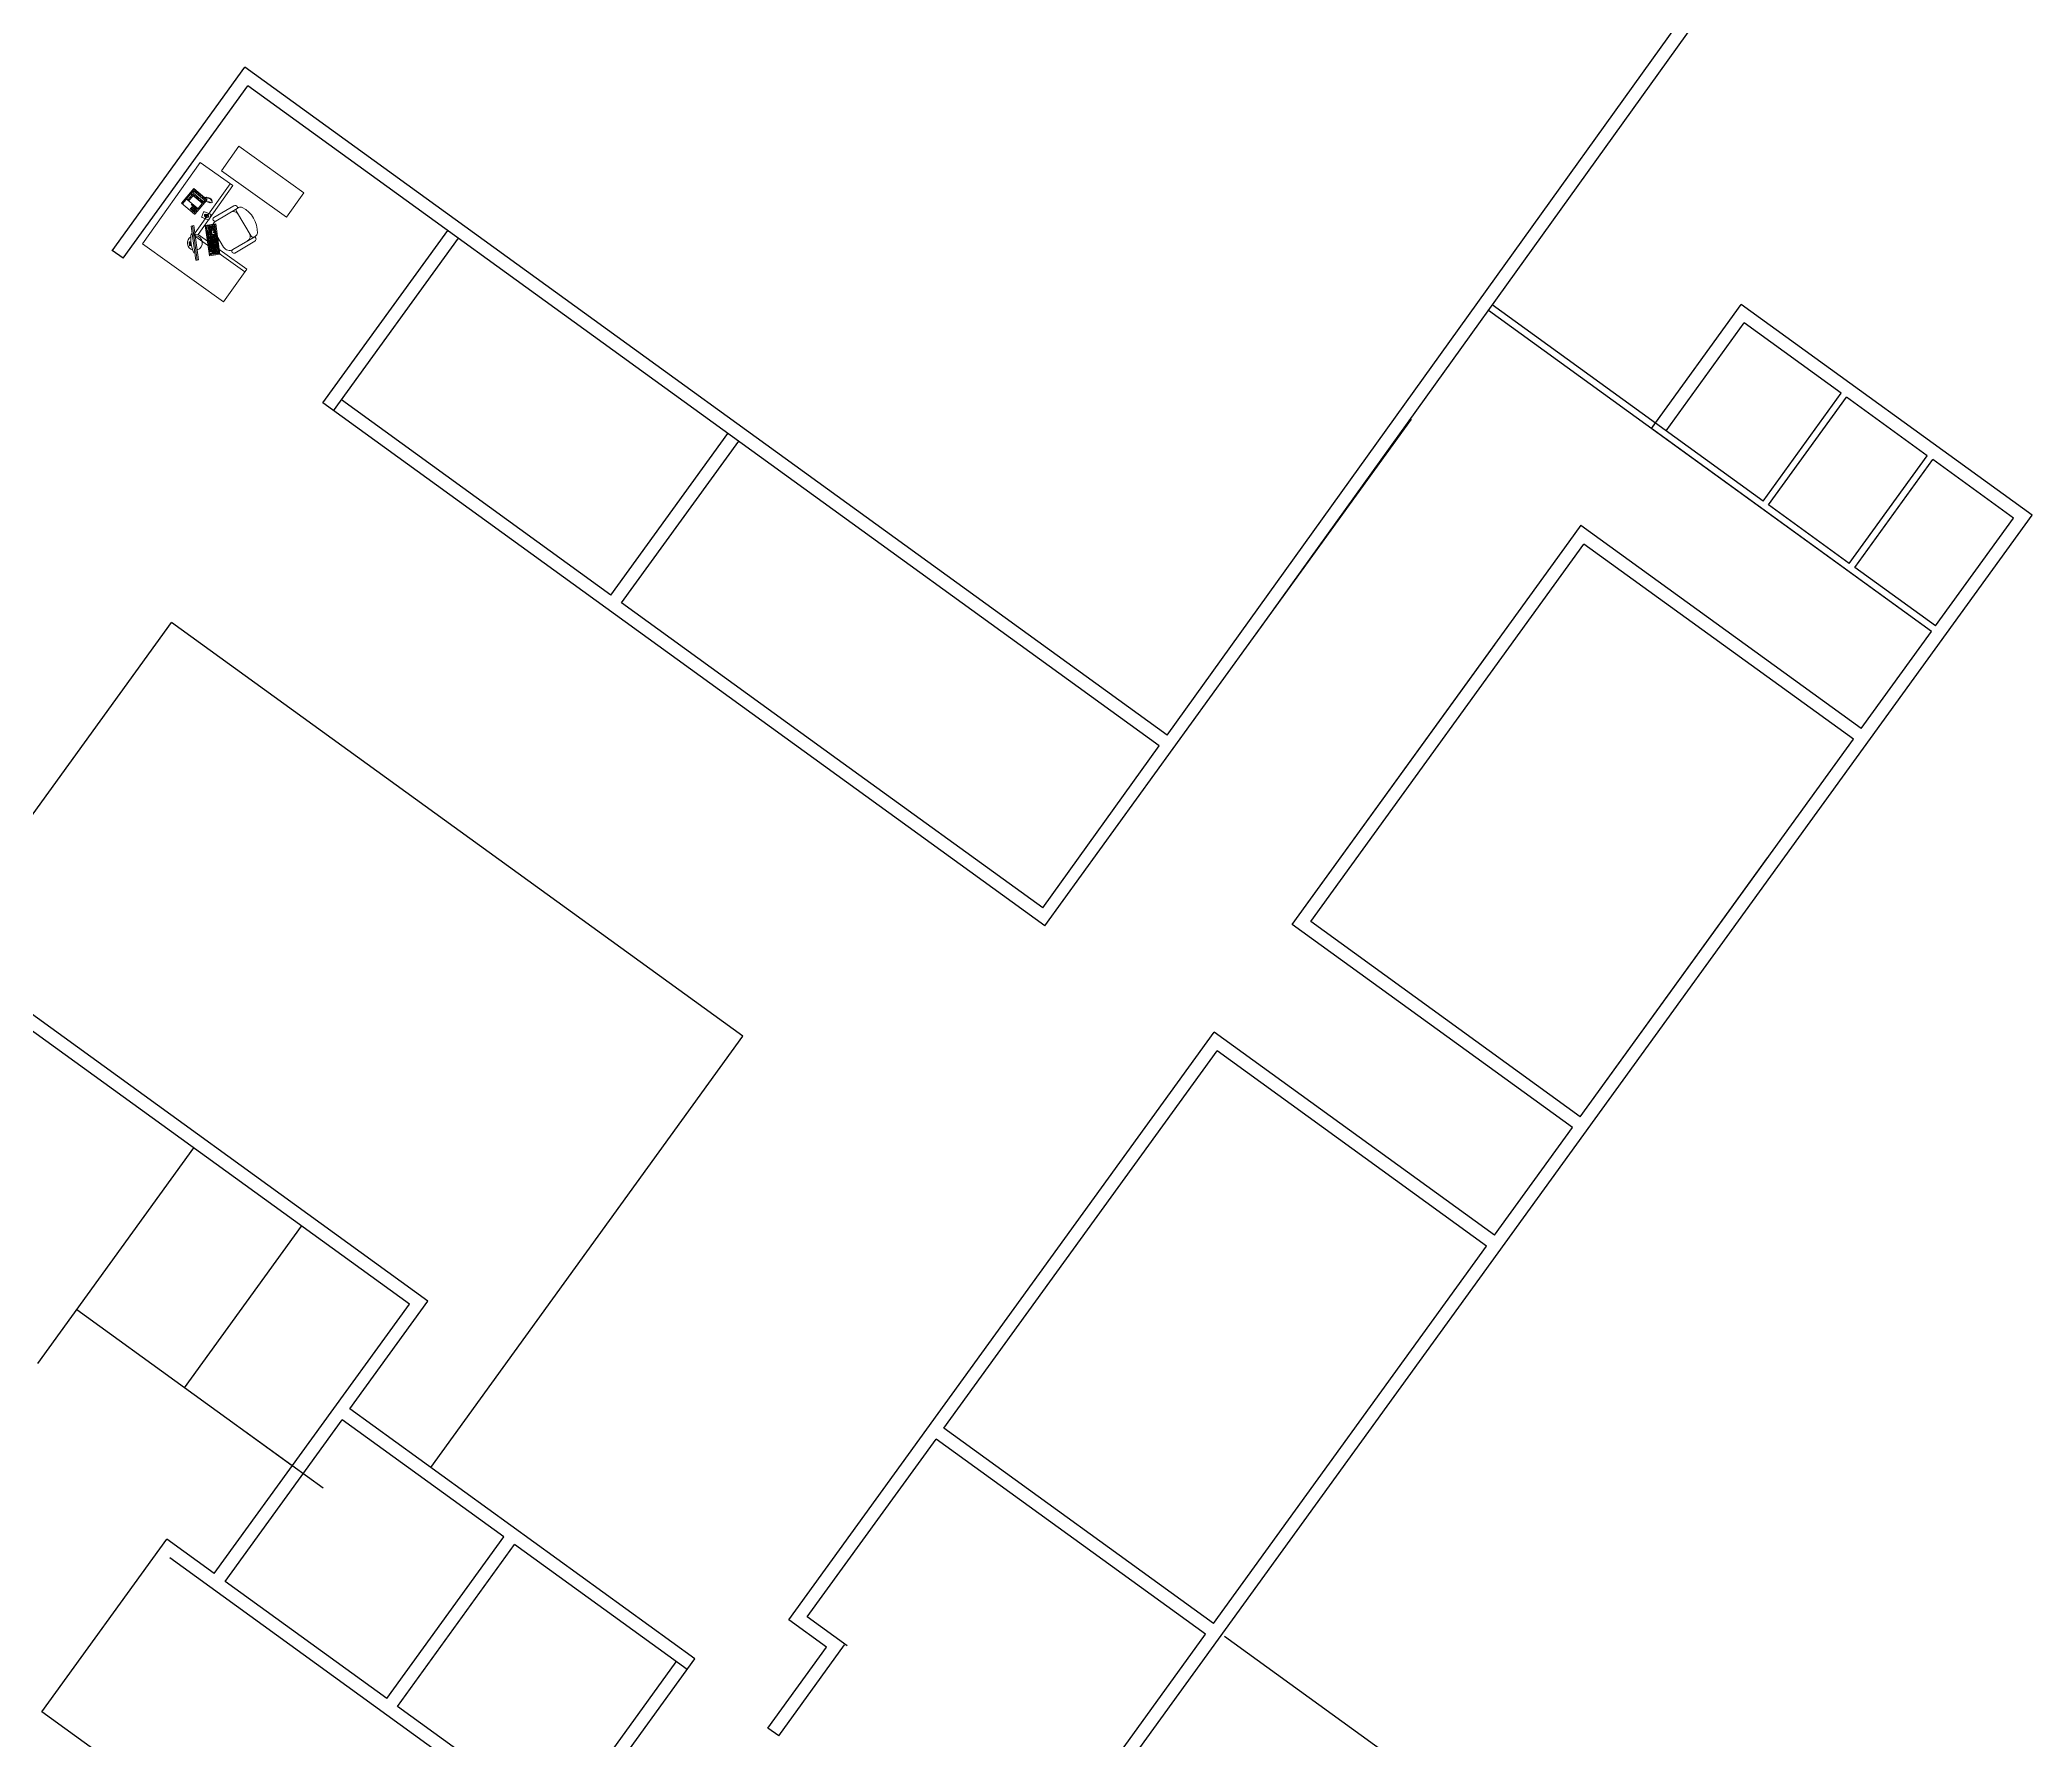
# Model space of a CAD drawing. Header units: metres. Extents: x 141303 to 146299, y 125960 to 127091.
# Drawn here: x 141930.92 to 141960.86, y 126588.46 to 126614.01 of the extents above; entities that cross this region are included whole.
import ezdxf

# ---------------------------------------------------------------- set-up
doc = ezdxf.new("R2010")
doc.units = ezdxf.units.M
doc.header["$MEASUREMENT"] = 0
for name, color, linetype, lineweight in [('C02_MOB-EQUIP GINE-PEDIATRÍA$0$MOBILIARIO ADMINISTRATIVO', 7, 'Continuous', 0), ('C07_MOB-C.EXT Y FARMACIA$0$007_ADMISIÓN_HOSPITALARIA$0$SANCTORUM_ADMISION HOSPITALARIA_V5$0$007_ADMISIÓN_HOSPITALARIA$0$02.-PLANTA BAJA GENERAL$0$MOB', 7, 'Continuous', 0), ('NVMI_WALL', 7, 'Continuous', 30)]:
    doc.layers.add(name, color=color, linetype=linetype, lineweight=lineweight)
doc.layers.add('Computadoras -TI', color=3, linetype='Continuous')
doc.layers.add('Telefonos -TI', color=3, linetype='Continuous')
doc.layers.get('0').off()
doc.styles.add('C07_MOB-C.EXT Y FARMACIA$0$007_ADMISIÓN_HOSPITALARIA$0$SANCTORUM_ADMISION HOSPITALARIA_V5$0$007_ADMISIÓN_HOSPITALARIA$0$02.-PLANTA BAJA GENERAL$0$LEROY', font='LEROY.SHX', dxfattribs={"width": 1.25, "height": 1})

# ---------------------------------------------------------------- blocks, each defined once
blk = doc.blocks.new('C02_MOB-EQUIP GINE-PEDIATRÍA$0$SILLA ADM')
at = {"lineweight": 0}
for p, q in [((20.047, 67.981, 0), (19.926, 67.709, 0)), ((20.52, 67.882, 0), (20.18, 68.032, 0)), ((20.525, 67.945, 0), (20.205, 68.087, 0)), ((20.301, 67.469, 0), (20.477, 67.864, 0)), ((20.521, 67.881, 0), (20.542, 67.872, 0)), ((20.536, 67.888, 0), (20.542, 67.901, 0)), ((19.953, 67.52, 0), (20.274, 67.378, 0)), ((19.978, 67.575, 0), (20.318, 67.425, 0)), ((20.318, 67.424, 0), (20.339, 67.415, 0)), ((20.324, 67.409, 0), (20.318, 67.396, 0))]:
    blk.add_line(p, q, dxfattribs=at)
at = {"lineweight": 0, "ltscale": 15}
for p, q in [((19.999, 67.925, 0), (19.948, 67.868, 0)), ((19.948, 67.868, 0), (19.951, 67.866, 0)), ((19.993, 67.925, 0), (19.959, 67.888, 0)), ((19.959, 67.888, 0), (19.963, 67.885, 0)), ((19.977, 67.823, 0), (19.961, 67.831, 0)), ((19.996, 67.866, 0), (19.98, 67.874, 0)), ((19.993, 67.925, 0), (19.996, 67.922, 0)), ((20.016, 67.911, 0), (19.999, 67.925, 0))]:
    blk.add_line(p, q, dxfattribs=at)
at = {"lineweight": 0}
for centre, radius, start, end in [((20.139, 67.94, 0), 0.101, 66.0969, 156.0969), ((20.192, 68.06, 0), 0.03, 66.0969, 246.0969), ((20.019, 67.668, 0), 0.101, 156.0969, 246.0969), ((20.164, 67.766, 0), 0.416, 303.6077, 8.5862), ((20.38, 67.853, 0), 0.0835, 336.0969, 66.0969), ((20.507, 67.851, 0), 0.0337, 66.0969, 156.0969), ((20.525, 67.893, 0), 0.0122, 246.0969, 336.0969), ((20.511, 67.914, 0), 0.0337, 336.0969, 66.0969), ((20.519, 67.82, 0), 0.0575, 8.5862, 66.0969), ((19.966, 67.548, 0), 0.03, 66.0969, 246.0969), ((20.245, 67.548, 0), 0.0835, 246.0969, 336.0969), ((20.287, 67.409, 0), 0.0337, 246.0969, 336.0969), ((20.332, 67.455, 0), 0.0337, 156.0969, 246.0969), ((20.313, 67.413, 0), 0.0122, 336.0969, 66.0969), ((20.363, 67.468, 0), 0.0575, 246.0969, 303.6077)]:
    blk.add_arc(centre, radius, start, end, dxfattribs=at)
at = {"lineweight": 0, "ltscale": 15}
blk.add_arc((19.97, 67.852, 0), 0.0235, 66.0697, 246.0697, dxfattribs=at)
blk = doc.blocks.new('C02_MOB-EQUIP GINE-PEDIATRÍA$0$DESK 1.50 X 1.50')
for points in [[(252.496, -575.355), (253.996, -575.355)], [(252.496, -575.355), (252.496, -575.955)], [(253.996, -575.355), (253.996, -576.855)], [(252.496, -575.905), (253.446, -575.905)], [(252.496, -575.955), (253.396, -575.955)], [(253.396, -575.955), (253.446, -575.905)], [(253.396, -575.955), (253.396, -576.855)], [(253.446, -575.905), (253.446, -576.855)], [(253.396, -576.855), (253.996, -576.855)]]:
    blk.add_lwpolyline(points)
blk = doc.blocks.new('C07_MOB-C.EXT Y FARMACIA$0$007_ADMISIÓN_HOSPITALARIA$0$SANCTORUM_ADMISION HOSPITALARIA_V5$0$007_ADMISIÓN_HOSPITALARIA$0$02.-PLANTA BAJA GENERAL$0$tel-ip-flat-10')
at = {"layer": 'C07_MOB-C.EXT Y FARMACIA$0$007_ADMISIÓN_HOSPITALARIA$0$SANCTORUM_ADMISION HOSPITALARIA_V5$0$007_ADMISIÓN_HOSPITALARIA$0$02.-PLANTA BAJA GENERAL$0$MOB'}
h = blk.add_hatch(dxfattribs=at)
h.set_pattern_fill('ACET-2D-ANSI31', color=256, scale=0.017696, angle=221.1209, style=0)
h.set_pattern_definition([(176.1209, (5.901504, -4.01507), (-0.00380107, -0.05605687), [])])
h.paths.add_polyline_path([(0.043, -0.146), (0.042, -0.133), (0.03, -0.143)])
h.paths.add_polyline_path([(0.026, -0.126), (0.038, -0.129), (0.026, -0.139)])
at = {"lineweight": 0, "ltscale": 2}
for p, q in [((0.102, 0.089), (-0.102, -0.089)), ((0.052, 0.019), (-0.022, -0.045)), ((0.046, 0.041), (0.218, -0.156)), ((0.056, 0.019), (0.213, -0.16)), ((0.06, 0.138), (0.069, 0.153)), ((0.097, 0.075), (0.061, 0.043)), ((0.099, -0.005), (0.061, 0.031)), ((0.062, 0.158), (0.071, 0.174)), ((0.063, 0.126), (0.072, 0.141)), ((0.066, 0.113), (0.076, 0.129)), ((0.07, 0.101), (0.079, 0.116)), ((0.078, 0.161), (0.087, 0.176)), ((0.091, 0.069), (0.078, 0.1)), ((0.083, 0.035), (0.215, -0.115)), ((0.095, 0.052), (0.084, 0.042)), ((0.095, 0.052), (0.084, 0.042)), ((0.09, 0.156), (0.099, 0.171)), ((0.101, 0.151), (0.11, 0.167)), ((0.102, 0.052), (0.234, -0.099)), ((0.103, 0.09), (0.275, -0.106)), ((0.109, 0.143), (0.118, 0.158)), ((0.11, 0.074), (0.14, 0.031)), ((0.114, 0.088), (0.28, -0.102)), ((0.116, 0.134), (0.125, 0.15)), ((0.124, 0.125), (0.133, 0.141)), ((0.127, 0.113), (0.136, 0.129)), ((0.13, 0.101), (0.139, 0.116)), ((0.133, 0.089), (0.142, 0.104)), ((0.138, 0.02), (0.134, 0.016)), ((0.136, 0.076), (0.146, 0.092)), ((0.14, 0.064), (0.149, 0.079)), ((0.163, 0.001), (0.154, -0.007)), ((-0.103, -0.101), (0.063, -0.291)), ((-0.069, -0.089), (-0.085, -0.103)), ((-0.071, -0.097), (-0.076, -0.102)), ((-0.076, -0.102), (-0.073, -0.106)), ((-0.058, -0.102), (-0.074, -0.115)), ((-0.073, -0.106), (-0.067, -0.102)), ((-0.067, -0.102), (-0.071, -0.097)), ((-0.055, -0.106), (-0.07, -0.119)), ((-0.069, -0.089), (-0.058, -0.102)), ((-0.048, -0.071), (-0.064, -0.084)), ((-0.043, -0.118), (-0.059, -0.132)), ((-0.04, -0.122), (-0.056, -0.136)), ((-0.055, -0.106), (-0.043, -0.118)), ((-0.037, -0.083), (-0.053, -0.097)), ((-0.034, -0.088), (-0.049, -0.101)), ((-0.048, -0.071), (-0.037, -0.083)), ((-0.029, -0.135), (-0.045, -0.149)), ((-0.028, -0.053), (-0.044, -0.067)), ((-0.025, -0.139), (-0.041, -0.153)), ((-0.04, -0.122), (-0.029, -0.135)), ((-0.023, -0.1), (-0.038, -0.114)), ((-0.019, -0.104), (-0.035, -0.118)), ((-0.034, -0.088), (-0.023, -0.1)), ((-0.017, -0.066), (-0.033, -0.08)), ((-0.014, -0.07), (-0.03, -0.084)), ((-0.014, -0.152), (-0.03, -0.166)), ((-0.028, -0.053), (-0.017, -0.066)), ((-0.025, -0.139), (-0.014, -0.152)), ((-0.008, -0.117), (-0.024, -0.131)), ((-0.022, -0.049), (0.135, -0.228)), ((-0.004, -0.121), (-0.02, -0.135)), ((-0.019, -0.104), (-0.008, -0.117)), ((-0.003, -0.083), (-0.018, -0.097)), ((0.001, -0.087), (-0.015, -0.101)), ((-0.014, -0.07), (-0.003, -0.083)), ((0.007, -0.134), (-0.009, -0.148)), ((0.012, -0.1), (-0.004, -0.113)), ((-0.004, -0.121), (0.007, -0.134)), ((0.016, -0.104), (0, -0.118)), ((0.001, -0.087), (0.012, -0.1)), ((0.027, -0.116), (0.011, -0.13)), ((0.016, -0.104), (0.027, -0.116)), ((0.026, -0.126), (0.026, -0.139)), ((0.026, -0.126), (0.038, -0.129)), ((0.038, -0.129), (0.026, -0.139)), ((0.042, -0.133), (0.03, -0.143)), ((0.043, -0.146), (0.03, -0.143)), ((0.043, -0.146), (0.042, -0.133)), ((0.12, -0.221), (0.056, -0.277)), ((0.123, -0.226), (0.06, -0.281)), ((0.28, -0.102), (0.063, -0.291)), ((0.173, -0.115), (0.095, -0.184)), ((0.115, -0.001), (0.11, -0.005)), ((0.179, -0.136), (0.115, -0.192)), ((0.115, -0.196), (0.127, -0.21)), ((0.135, -0.024), (0.125, -0.032)), ((0.142, -0.032), (0.132, -0.041)), ((0.195, -0.155), (0.132, -0.21)), ((0.149, -0.04), (0.139, -0.049)), ((0.157, -0.049), (0.146, -0.057)), ((0.163, -0.056), (0.153, -0.065)), ((0.169, -0.063), (0.159, -0.072)), ((0.17, -0.007), (0.161, -0.015)), ((0.178, -0.016), (0.168, -0.024)), ((0.185, -0.024), (0.176, -0.032)), ((0.177, -0.094), (0.207, -0.137)), ((0.183, -0.079), (0.179, -0.083)), ((0.191, -0.031), (0.182, -0.04)), ((0.184, -0.136), (0.196, -0.15)), ((0.197, -0.038), (0.188, -0.047)), ((0.207, -0.059), (0.202, -0.063)), ((0.256, -0.094), (0.218, -0.059)), ((0.256, -0.107), (0.22, -0.139)), ((0.233, -0.106), (0.222, -0.116))]:
    blk.add_line(p, q, dxfattribs=at)
at = {"lineweight": 0, "const_width": 0.00178}
for points in [[(-0.085, -0.103), (-0.074, -0.115)], [(-0.07, -0.119), (-0.059, -0.132)], [(-0.064, -0.084), (-0.053, -0.097)], [(-0.056, -0.136), (-0.045, -0.149)], [(-0.049, -0.101), (-0.038, -0.114)], [(-0.044, -0.067), (-0.033, -0.08)], [(-0.041, -0.153), (-0.03, -0.166)], [(-0.035, -0.118), (-0.024, -0.131)], [(-0.03, -0.084), (-0.018, -0.097)], [(-0.02, -0.135), (-0.009, -0.148)], [(-0.015, -0.101), (-0.004, -0.113)], [(0, -0.118), (0.011, -0.13)]]:
    blk.add_lwpolyline(points, dxfattribs=at)
at = {"lineweight": 0, "ltscale": 2}
for centre, radius, start, end in [((0.054, 0.017), 0.00336, 41.1209, 131.1209), ((0.066, 0.037), 0.00841, 131.1209, 227.4187), ((0.087, 0.039), 0.00504, 131.1209, 221.1209), ((0.087, 0.039), 0.00504, 131.1209, 221.1209), ((0.098, 0.049), 0.00504, 41.1209, 131.1209), ((0.098, 0.049), 0.00504, 41.1209, 131.1209), ((0.103, 0.069), 0.00841, 34.823, 131.1209), ((0.108, 0.083), 0.00841, 41.1209, 131.1209), ((0.133, 0.026), 0.00841, 311.1209, 34.823), ((-0.097, -0.096), 0.00841, 131.1209, 221.1209), ((-0.019, -0.047), 0.00336, 131.1209, 221.1209), ((0.105, 0.002), 0.00841, 227.4187, 311.1209), ((0.118, -0.194), 0.00336, 131.1209, 221.1209), ((0.13, -0.208), 0.00336, 221.1209, 311.1209), ((0.184, -0.09), 0.00841, 131.1209, 214.823), ((0.181, -0.139), 0.00336, 41.1209, 131.1209), ((0.193, -0.152), 0.00336, 311.1209, 41.1209), ((0.212, -0.065), 0.00841, 47.4187, 131.1209), ((0.214, -0.132), 0.00841, 214.823, 311.1209), ((0.219, -0.112), 0.00504, 221.1209, 311.1209), ((0.23, -0.102), 0.00504, 311.1209, 41.1209), ((0.251, -0.1), 0.00841, 311.1209, 47.4187)]:
    blk.add_arc(centre, radius, start, end, dxfattribs=at)
at = {"lineweight": 0, "ltscale": 2, "style": 'C07_MOB-C.EXT Y FARMACIA$0$007_ADMISIÓN_HOSPITALARIA$0$SANCTORUM_ADMISION HOSPITALARIA_V5$0$007_ADMISIÓN_HOSPITALARIA$0$02.-PLANTA BAJA GENERAL$0$LEROY'}
for s, p in [('9', (-0.058, -0.115)), ('0', (-0.052, -0.08)), ('6', (-0.043, -0.131)), ('8', (-0.037, -0.097)), ('*', (-0.032, -0.063)), ('3', (-0.028, -0.149)), ('5', (-0.023, -0.113)), ('7', (-0.018, -0.08)), ('2', (-0.008, -0.131)), ('4', (-0.003, -0.097)), ('1', (0.012, -0.114))]:
    blk.add_text(s, height=0.00633, rotation=221.1209, dxfattribs=at).set_placement(p)
blk = doc.blocks.new('C07_MOB-C.EXT Y FARMACIA$0$01.TLAT_TRIAGE - 06$0$02.COV_LNDV_MONTAJE - 00$0$Mob  -  PC 02')
at = {"lineweight": 0}
for p, q in [((-0.394, 0.402), (-0.443, 0.316)), ((-0.44, 0.303), (-0.379, 0.268)), ((-0.404, 0.333), (-0.402, 0.339)), ((-0.404, 0.327), (-0.404, 0.333)), ((-0.404, 0.322), (-0.404, 0.327)), ((-0.403, 0.318), (-0.404, 0.322)), ((-0.401, 0.314), (-0.403, 0.318)), ((-0.402, 0.339), (-0.4, 0.345)), ((-0.398, 0.311), (-0.401, 0.314)), ((-0.4, 0.345), (-0.397, 0.35)), ((-0.395, 0.309), (-0.398, 0.311)), ((-0.397, 0.35), (-0.394, 0.356)), ((-0.395, 0.313), (-0.396, 0.31)), ((-0.389, 0.325), (-0.395, 0.314)), ((-0.395, 0.314), (-0.394, 0.313)), ((-0.395, 0.313), (-0.395, 0.313)), ((-0.391, 0.308), (-0.395, 0.309)), ((-0.394, 0.356), (-0.39, 0.36)), ((-0.394, 0.313), (-0.387, 0.324)), ((-0.386, 0.308), (-0.391, 0.308)), ((-0.39, 0.36), (-0.385, 0.364)), ((-0.387, 0.324), (-0.389, 0.325)), ((-0.388, 0.324), (-0.383, 0.333)), ((-0.382, 0.31), (-0.386, 0.308)), ((-0.385, 0.364), (-0.381, 0.367)), ((-0.377, 0.312), (-0.382, 0.31)), ((-0.32, 0.372), (-0.381, 0.406)), ((-0.381, 0.367), (-0.376, 0.369)), ((-0.373, 0.315), (-0.377, 0.312)), ((-0.376, 0.369), (-0.371, 0.369)), ((-0.368, 0.319), (-0.373, 0.315)), ((-0.371, 0.369), (-0.367, 0.369)), ((-0.364, 0.324), (-0.368, 0.319)), ((-0.367, 0.369), (-0.364, 0.368)), ((-0.365, 0.272), (-0.316, 0.358)), ((-0.364, 0.368), (-0.36, 0.365)), ((-0.361, 0.33), (-0.364, 0.324)), ((-0.359, 0.335), (-0.361, 0.33)), ((-0.36, 0.365), (-0.358, 0.362)), ((-0.357, 0.341), (-0.359, 0.335)), ((-0.358, 0.362), (-0.356, 0.357)), ((-0.356, 0.347), (-0.357, 0.341)), ((-0.356, 0.357), (-0.356, 0.353)), ((-0.356, 0.353), (-0.356, 0.347)), ((0.22, 0.459), (-0.24, 0.459)), ((-0.24, 0.459), (-0.24, 0.299)), ((-0.159, 0.444), (-0.237, 0.444)), ((-0.237, 0.444), (-0.237, 0.349)), ((-0.237, 0.349), (-0.159, 0.349)), ((-0.159, 0.334), (-0.237, 0.334)), ((-0.237, 0.334), (-0.237, 0.314)), ((-0.237, 0.314), (-0.159, 0.314)), ((-0.219, 0.44), (-0.234, 0.44)), ((-0.234, 0.44), (-0.234, 0.406)), ((-0.234, 0.406), (-0.234, 0.44)), ((-0.234, 0.406), (-0.219, 0.406)), ((-0.219, 0.403), (-0.234, 0.403)), ((-0.234, 0.403), (-0.234, 0.37)), ((-0.234, 0.37), (-0.234, 0.403)), ((-0.234, 0.37), (-0.219, 0.37)), ((-0.219, 0.367), (-0.234, 0.367)), ((-0.234, 0.367), (-0.234, 0.352)), ((-0.234, 0.352), (-0.234, 0.367)), ((-0.234, 0.352), (-0.219, 0.352)), ((-0.219, 0.406), (-0.219, 0.44)), ((-0.219, 0.37), (-0.219, 0.403)), ((-0.219, 0.352), (-0.219, 0.367)), ((-0.2, 0.44), (-0.215, 0.44)), ((-0.215, 0.44), (-0.215, 0.425)), ((-0.215, 0.425), (-0.215, 0.44)), ((-0.215, 0.425), (-0.2, 0.425)), ((-0.2, 0.421), (-0.215, 0.421)), ((-0.215, 0.421), (-0.215, 0.406)), ((-0.215, 0.406), (-0.215, 0.421)), ((-0.215, 0.406), (-0.2, 0.406)), ((-0.2, 0.403), (-0.215, 0.403)), ((-0.215, 0.403), (-0.215, 0.388)), ((-0.215, 0.388), (-0.215, 0.403)), ((-0.215, 0.388), (-0.2, 0.388)), ((-0.2, 0.385), (-0.215, 0.385)), ((-0.215, 0.385), (-0.215, 0.37)), ((-0.215, 0.37), (-0.215, 0.385)), ((-0.215, 0.37), (-0.2, 0.37)), ((-0.2, 0.367), (-0.215, 0.367)), ((-0.215, 0.367), (-0.215, 0.352)), ((-0.215, 0.352), (-0.215, 0.367)), ((-0.215, 0.352), (-0.2, 0.352)), ((-0.2, 0.425), (-0.2, 0.44)), ((-0.2, 0.406), (-0.2, 0.421)), ((-0.2, 0.388), (-0.2, 0.403)), ((-0.2, 0.37), (-0.2, 0.385)), ((-0.2, 0.352), (-0.2, 0.367)), ((-0.162, 0.44), (-0.196, 0.44)), ((-0.196, 0.44), (-0.196, 0.425)), ((-0.196, 0.425), (-0.196, 0.44)), ((-0.196, 0.425), (-0.162, 0.425)), ((-0.181, 0.421), (-0.196, 0.421)), ((-0.196, 0.421), (-0.196, 0.406)), ((-0.196, 0.406), (-0.196, 0.421)), ((-0.196, 0.406), (-0.181, 0.406)), ((-0.181, 0.403), (-0.196, 0.403)), ((-0.196, 0.403), (-0.196, 0.388)), ((-0.196, 0.388), (-0.196, 0.403)), ((-0.196, 0.388), (-0.181, 0.388)), ((-0.181, 0.385), (-0.196, 0.385)), ((-0.196, 0.385), (-0.196, 0.37)), ((-0.196, 0.37), (-0.196, 0.385)), ((-0.196, 0.37), (-0.181, 0.37)), ((-0.181, 0.367), (-0.196, 0.367)), ((-0.196, 0.367), (-0.196, 0.352)), ((-0.196, 0.352), (-0.196, 0.367)), ((-0.196, 0.352), (-0.181, 0.352)), ((-0.181, 0.406), (-0.181, 0.421)), ((-0.181, 0.388), (-0.181, 0.403)), ((-0.181, 0.37), (-0.181, 0.385)), ((-0.181, 0.352), (-0.181, 0.367)), ((-0.162, 0.421), (-0.177, 0.421)), ((-0.177, 0.421), (-0.177, 0.406)), ((-0.177, 0.406), (-0.177, 0.421)), ((-0.177, 0.406), (-0.162, 0.406)), ((-0.162, 0.403), (-0.177, 0.403)), ((-0.177, 0.403), (-0.177, 0.388)), ((-0.177, 0.388), (-0.177, 0.403)), ((-0.177, 0.388), (-0.162, 0.388)), ((-0.162, 0.385), (-0.177, 0.385)), ((-0.177, 0.385), (-0.177, 0.37)), ((-0.177, 0.37), (-0.177, 0.385)), ((-0.177, 0.37), (-0.162, 0.37)), ((-0.162, 0.367), (-0.177, 0.367)), ((-0.177, 0.367), (-0.177, 0.352)), ((-0.177, 0.352), (-0.177, 0.367)), ((-0.177, 0.352), (-0.162, 0.352)), ((-0.162, 0.425), (-0.162, 0.44)), ((-0.162, 0.406), (-0.162, 0.421)), ((-0.162, 0.388), (-0.162, 0.403)), ((-0.162, 0.37), (-0.162, 0.385)), ((-0.162, 0.352), (-0.162, 0.367)), ((-0.159, 0.349), (-0.159, 0.444)), ((-0.159, 0.314), (-0.159, 0.334)), ((-0.15, 0.349), (-0.15, 0.444)), ((-0.15, 0.444), (-0.09, 0.444)), ((-0.09, 0.349), (-0.15, 0.349)), ((-0.15, 0.314), (-0.15, 0.334)), ((-0.15, 0.334), (-0.09, 0.334)), ((-0.09, 0.314), (-0.15, 0.314)), ((-0.132, 0.442), (-0.147, 0.442)), ((-0.147, 0.442), (-0.147, 0.427)), ((-0.147, 0.427), (-0.147, 0.442)), ((-0.147, 0.427), (-0.132, 0.427)), ((-0.132, 0.385), (-0.147, 0.385)), ((-0.147, 0.385), (-0.147, 0.37)), ((-0.147, 0.37), (-0.147, 0.385)), ((-0.147, 0.37), (-0.132, 0.37)), ((-0.132, 0.367), (-0.147, 0.367)), ((-0.147, 0.367), (-0.147, 0.352)), ((-0.147, 0.352), (-0.147, 0.367)), ((-0.147, 0.352), (-0.132, 0.352)), ((-0.132, 0.332), (-0.147, 0.332)), ((-0.147, 0.332), (-0.147, 0.317)), ((-0.147, 0.317), (-0.147, 0.332)), ((-0.147, 0.317), (-0.132, 0.317)), ((-0.132, 0.427), (-0.132, 0.442)), ((-0.132, 0.37), (-0.132, 0.385)), ((-0.132, 0.352), (-0.132, 0.367)), ((-0.132, 0.317), (-0.132, 0.332)), ((-0.113, 0.442), (-0.128, 0.442)), ((-0.128, 0.442), (-0.128, 0.427)), ((-0.128, 0.427), (-0.128, 0.442)), ((-0.128, 0.427), (-0.113, 0.427)), ((-0.113, 0.424), (-0.128, 0.424)), ((-0.128, 0.424), (-0.128, 0.409)), ((-0.128, 0.409), (-0.128, 0.424)), ((-0.128, 0.409), (-0.113, 0.409)), ((-0.113, 0.385), (-0.128, 0.385)), ((-0.128, 0.385), (-0.128, 0.37)), ((-0.128, 0.37), (-0.128, 0.385)), ((-0.128, 0.37), (-0.113, 0.37)), ((-0.113, 0.367), (-0.128, 0.367)), ((-0.128, 0.367), (-0.128, 0.352)), ((-0.128, 0.352), (-0.128, 0.367)), ((-0.128, 0.352), (-0.113, 0.352)), ((-0.113, 0.332), (-0.128, 0.332)), ((-0.128, 0.332), (-0.128, 0.317)), ((-0.128, 0.317), (-0.128, 0.332)), ((-0.128, 0.317), (-0.113, 0.317)), ((-0.113, 0.427), (-0.113, 0.442)), ((-0.113, 0.409), (-0.113, 0.424)), ((-0.113, 0.37), (-0.113, 0.385)), ((-0.113, 0.352), (-0.113, 0.367)), ((-0.113, 0.317), (-0.113, 0.332)), ((-0.094, 0.442), (-0.109, 0.442)), ((-0.109, 0.442), (-0.109, 0.427)), ((-0.109, 0.427), (-0.109, 0.442)), ((-0.109, 0.427), (-0.094, 0.427)), ((-0.094, 0.385), (-0.109, 0.385)), ((-0.109, 0.385), (-0.109, 0.37)), ((-0.109, 0.37), (-0.109, 0.385)), ((-0.109, 0.37), (-0.094, 0.37)), ((-0.094, 0.367), (-0.109, 0.367)), ((-0.109, 0.367), (-0.109, 0.352)), ((-0.109, 0.352), (-0.109, 0.367)), ((-0.109, 0.352), (-0.094, 0.352)), ((-0.094, 0.332), (-0.109, 0.332)), ((-0.109, 0.332), (-0.109, 0.317)), ((-0.109, 0.317), (-0.109, 0.332)), ((-0.109, 0.317), (-0.094, 0.317)), ((-0.094, 0.427), (-0.094, 0.442)), ((-0.094, 0.37), (-0.094, 0.385)), ((-0.094, 0.352), (-0.094, 0.367)), ((-0.094, 0.317), (-0.094, 0.332)), ((-0.09, 0.444), (-0.09, 0.349)), ((-0.09, 0.334), (-0.09, 0.314)), ((-0.082, 0.349), (-0.082, 0.444)), ((0.205, 0.444), (-0.082, 0.444)), ((-0.082, 0.349), (0.205, 0.349)), ((-0.057, 0.442), (-0.08, 0.442)), ((-0.08, 0.442), (-0.08, 0.427)), ((-0.08, 0.427), (-0.08, 0.442)), ((-0.08, 0.427), (-0.057, 0.427)), ((-0.034, 0.423), (-0.08, 0.423)), ((-0.08, 0.423), (-0.08, 0.408)), ((-0.08, 0.408), (-0.08, 0.423)), ((-0.08, 0.408), (-0.034, 0.408)), ((-0.065, 0.404), (-0.08, 0.404)), ((-0.08, 0.404), (-0.08, 0.37)), ((-0.08, 0.37), (-0.08, 0.404)), ((-0.08, 0.37), (-0.057, 0.37)), ((-0.046, 0.366), (-0.08, 0.366)), ((-0.08, 0.366), (-0.08, 0.351)), ((-0.08, 0.351), (-0.08, 0.366)), ((-0.08, 0.351), (-0.046, 0.351)), ((-0.001, 0.334), (-0.078, 0.334)), ((-0.078, 0.334), (-0.078, 0.314)), ((-0.078, 0.314), (-0.078, 0.334)), ((-0.078, 0.314), (-0.001, 0.314)), ((-0.061, 0.332), (-0.076, 0.332)), ((-0.076, 0.332), (-0.076, 0.317)), ((-0.076, 0.317), (-0.076, 0.332)), ((-0.076, 0.317), (-0.061, 0.317)), ((-0.065, 0.385), (-0.065, 0.404)), ((-0.057, 0.385), (-0.065, 0.385)), ((-0.046, 0.404), (-0.061, 0.404)), ((-0.061, 0.404), (-0.061, 0.389)), ((-0.061, 0.389), (-0.061, 0.404)), ((-0.061, 0.389), (-0.046, 0.389)), ((-0.061, 0.317), (-0.061, 0.332)), ((-0.057, 0.427), (-0.057, 0.442)), ((-0.057, 0.37), (-0.057, 0.385)), ((-0.041, 0.332), (-0.056, 0.332)), ((-0.056, 0.332), (-0.056, 0.317)), ((-0.056, 0.317), (-0.056, 0.332)), ((-0.056, 0.317), (-0.041, 0.317)), ((-0.031, 0.442), (-0.053, 0.442)), ((-0.053, 0.442), (-0.053, 0.427)), ((-0.053, 0.427), (-0.053, 0.442)), ((-0.053, 0.427), (-0.031, 0.427)), ((-0.038, 0.385), (-0.053, 0.385)), ((-0.053, 0.385), (-0.053, 0.37)), ((-0.053, 0.37), (-0.053, 0.385)), ((-0.053, 0.37), (-0.038, 0.37)), ((-0.046, 0.389), (-0.046, 0.404)), ((-0.046, 0.351), (-0.046, 0.366)), ((-0.026, 0.404), (-0.041, 0.404)), ((-0.041, 0.404), (-0.041, 0.389)), ((-0.041, 0.389), (-0.041, 0.404)), ((-0.041, 0.389), (-0.026, 0.389)), ((-0.026, 0.366), (-0.041, 0.366)), ((-0.041, 0.366), (-0.041, 0.351)), ((-0.041, 0.351), (-0.041, 0.366)), ((-0.041, 0.351), (-0.026, 0.351)), ((-0.041, 0.317), (-0.041, 0.332)), ((-0.038, 0.37), (-0.038, 0.385)), ((-0.022, 0.332), (-0.037, 0.332)), ((-0.037, 0.332), (-0.037, 0.317)), ((-0.037, 0.317), (-0.037, 0.332)), ((-0.037, 0.317), (-0.022, 0.317)), ((-0.034, 0.408), (-0.034, 0.423)), ((-0.019, 0.385), (-0.034, 0.385)), ((-0.034, 0.385), (-0.034, 0.37)), ((-0.034, 0.37), (-0.034, 0.385)), ((-0.034, 0.37), (-0.019, 0.37)), ((-0.031, 0.427), (-0.031, 0.442)), ((-0.015, 0.423), (-0.03, 0.423)), ((-0.03, 0.423), (-0.03, 0.408)), ((-0.03, 0.408), (-0.03, 0.423)), ((-0.03, 0.408), (-0.015, 0.408)), ((-0.004, 0.442), (-0.026, 0.442)), ((-0.026, 0.442), (-0.026, 0.427)), ((-0.026, 0.427), (-0.026, 0.442)), ((-0.026, 0.427), (-0.004, 0.427)), ((-0.026, 0.389), (-0.026, 0.404)), ((-0.026, 0.351), (-0.026, 0.366)), ((-0.007, 0.404), (-0.022, 0.404)), ((-0.022, 0.404), (-0.022, 0.389)), ((-0.022, 0.389), (-0.022, 0.404)), ((-0.022, 0.389), (-0.007, 0.389)), ((-0.007, 0.366), (-0.022, 0.366)), ((-0.022, 0.366), (-0.022, 0.351)), ((-0.022, 0.351), (-0.022, 0.366)), ((-0.022, 0.351), (-0.007, 0.351)), ((-0.022, 0.317), (-0.022, 0.332)), ((-0.019, 0.37), (-0.019, 0.385)), ((-0.003, 0.332), (-0.018, 0.332)), ((-0.018, 0.332), (-0.018, 0.317)), ((-0.018, 0.317), (-0.018, 0.332)), ((-0.018, 0.317), (-0.003, 0.317)), ((-0.015, 0.408), (-0.015, 0.423)), ((0, 0.385), (-0.015, 0.385)), ((-0.015, 0.385), (-0.015, 0.37)), ((-0.015, 0.37), (-0.015, 0.385)), ((-0.015, 0.37), (0, 0.37)), ((0.004, 0.423), (-0.011, 0.423)), ((-0.011, 0.423), (-0.011, 0.408)), ((-0.011, 0.408), (-0.011, 0.423)), ((-0.011, 0.408), (0.004, 0.408)), ((-0.007, 0.389), (-0.007, 0.404)), ((-0.007, 0.351), (-0.007, 0.366)), ((-0.004, 0.427), (-0.004, 0.442)), ((0.012, 0.404), (-0.003, 0.404)), ((-0.003, 0.404), (-0.003, 0.389)), ((-0.003, 0.389), (-0.003, 0.404)), ((-0.003, 0.389), (0.012, 0.389)), ((0.012, 0.366), (-0.003, 0.366)), ((-0.003, 0.366), (-0.003, 0.351)), ((-0.003, 0.351), (-0.003, 0.366)), ((-0.003, 0.351), (0.012, 0.351)), ((-0.003, 0.317), (-0.003, 0.332)), ((-0.001, 0.314), (-0.001, 0.334)), ((0.023, 0.442), (0, 0.442)), ((0, 0.442), (0, 0.427)), ((0, 0.427), (0, 0.442)), ((0, 0.427), (0.023, 0.427)), ((0, 0.37), (0, 0.385)), ((0.004, 0.408), (0.004, 0.423)), ((0.019, 0.385), (0.004, 0.385)), ((0.004, 0.385), (0.004, 0.37)), ((0.004, 0.37), (0.004, 0.385)), ((0.004, 0.37), (0.019, 0.37)), ((0.083, 0.334), (0.006, 0.334)), ((0.006, 0.334), (0.006, 0.314)), ((0.006, 0.314), (0.006, 0.334)), ((0.006, 0.314), (0.083, 0.314)), ((0.024, 0.423), (0.009, 0.423)), ((0.009, 0.423), (0.009, 0.408)), ((0.009, 0.408), (0.009, 0.423)), ((0.009, 0.408), (0.024, 0.408)), ((0.024, 0.332), (0.009, 0.332)), ((0.009, 0.332), (0.009, 0.317)), ((0.009, 0.317), (0.009, 0.332)), ((0.009, 0.317), (0.024, 0.317)), ((0.012, 0.389), (0.012, 0.404)), ((0.012, 0.351), (0.012, 0.366)), ((0.031, 0.404), (0.016, 0.404)), ((0.016, 0.404), (0.016, 0.389)), ((0.016, 0.389), (0.016, 0.404)), ((0.016, 0.389), (0.031, 0.389)), ((0.031, 0.366), (0.016, 0.366)), ((0.016, 0.366), (0.016, 0.351)), ((0.016, 0.351), (0.016, 0.366)), ((0.016, 0.351), (0.031, 0.351)), ((0.019, 0.37), (0.019, 0.385)), ((0.023, 0.427), (0.023, 0.442)), ((0.024, 0.408), (0.024, 0.423)), ((0.039, 0.385), (0.024, 0.385)), ((0.024, 0.385), (0.024, 0.37)), ((0.024, 0.37), (0.024, 0.385)), ((0.024, 0.37), (0.039, 0.37)), ((0.024, 0.317), (0.024, 0.332)), ((0.123, 0.442), (0.027, 0.442)), ((0.027, 0.442), (0.027, 0.427)), ((0.027, 0.427), (0.027, 0.442)), ((0.027, 0.427), (0.123, 0.427)), ((0.043, 0.423), (0.028, 0.423)), ((0.028, 0.423), (0.028, 0.408)), ((0.028, 0.408), (0.028, 0.423)), ((0.028, 0.408), (0.043, 0.408)), ((0.043, 0.332), (0.028, 0.332)), ((0.028, 0.332), (0.028, 0.317)), ((0.028, 0.317), (0.028, 0.332)), ((0.028, 0.317), (0.043, 0.317)), ((0.031, 0.389), (0.031, 0.404)), ((0.031, 0.351), (0.031, 0.366)), ((0.05, 0.404), (0.035, 0.404)), ((0.035, 0.404), (0.035, 0.389)), ((0.035, 0.389), (0.035, 0.404)), ((0.035, 0.389), (0.05, 0.389)), ((0.05, 0.366), (0.035, 0.366)), ((0.035, 0.366), (0.035, 0.351)), ((0.035, 0.351), (0.035, 0.366)), ((0.035, 0.351), (0.05, 0.351)), ((0.039, 0.37), (0.039, 0.385)), ((0.043, 0.408), (0.043, 0.423)), ((0.058, 0.385), (0.043, 0.385)), ((0.043, 0.385), (0.043, 0.37)), ((0.043, 0.37), (0.043, 0.385)), ((0.043, 0.37), (0.058, 0.37)), ((0.043, 0.317), (0.043, 0.332)), ((0.062, 0.423), (0.047, 0.423)), ((0.047, 0.423), (0.047, 0.408)), ((0.047, 0.408), (0.047, 0.423)), ((0.047, 0.408), (0.062, 0.408)), ((0.062, 0.332), (0.047, 0.332)), ((0.047, 0.332), (0.047, 0.317)), ((0.047, 0.317), (0.047, 0.332)), ((0.047, 0.317), (0.062, 0.317)), ((0.05, 0.389), (0.05, 0.404)), ((0.05, 0.351), (0.05, 0.366)), ((0.069, 0.404), (0.054, 0.404)), ((0.054, 0.404), (0.054, 0.389)), ((0.054, 0.389), (0.054, 0.404)), ((0.054, 0.389), (0.069, 0.389)), ((0.069, 0.366), (0.054, 0.366)), ((0.054, 0.366), (0.054, 0.351)), ((0.054, 0.351), (0.054, 0.366)), ((0.054, 0.351), (0.069, 0.351)), ((0.058, 0.37), (0.058, 0.385)), ((0.062, 0.408), (0.062, 0.423)), ((0.077, 0.385), (0.062, 0.385)), ((0.062, 0.385), (0.062, 0.37)), ((0.062, 0.37), (0.062, 0.385)), ((0.062, 0.37), (0.077, 0.37)), ((0.062, 0.317), (0.062, 0.332)), ((0.081, 0.423), (0.066, 0.423)), ((0.066, 0.423), (0.066, 0.408)), ((0.066, 0.408), (0.066, 0.423)), ((0.066, 0.408), (0.081, 0.408)), ((0.081, 0.332), (0.066, 0.332)), ((0.066, 0.332), (0.066, 0.317)), ((0.066, 0.317), (0.066, 0.332)), ((0.066, 0.317), (0.081, 0.317)), ((0.069, 0.389), (0.069, 0.404)), ((0.069, 0.351), (0.069, 0.366)), ((0.088, 0.404), (0.073, 0.404)), ((0.073, 0.404), (0.073, 0.389)), ((0.073, 0.389), (0.073, 0.404)), ((0.073, 0.389), (0.088, 0.389)), ((0.088, 0.366), (0.073, 0.366)), ((0.073, 0.366), (0.073, 0.351)), ((0.073, 0.351), (0.073, 0.366)), ((0.073, 0.351), (0.088, 0.351)), ((0.077, 0.37), (0.077, 0.385)), ((0.081, 0.408), (0.081, 0.423)), ((0.096, 0.385), (0.081, 0.385)), ((0.081, 0.385), (0.081, 0.37)), ((0.081, 0.37), (0.081, 0.385)), ((0.081, 0.37), (0.096, 0.37)), ((0.081, 0.317), (0.081, 0.332)), ((0.083, 0.314), (0.083, 0.334)), ((0.1, 0.423), (0.085, 0.423)), ((0.085, 0.423), (0.085, 0.408)), ((0.085, 0.408), (0.085, 0.423)), ((0.085, 0.408), (0.1, 0.408)), ((0.088, 0.389), (0.088, 0.404)), ((0.088, 0.351), (0.088, 0.366)), ((0.167, 0.334), (0.09, 0.334)), ((0.09, 0.334), (0.09, 0.314)), ((0.09, 0.314), (0.09, 0.334)), ((0.09, 0.314), (0.167, 0.314)), ((0.108, 0.404), (0.093, 0.404)), ((0.093, 0.404), (0.093, 0.389)), ((0.093, 0.389), (0.093, 0.404)), ((0.093, 0.389), (0.108, 0.389)), ((0.108, 0.366), (0.093, 0.366)), ((0.093, 0.366), (0.093, 0.351)), ((0.093, 0.351), (0.093, 0.366)), ((0.093, 0.351), (0.108, 0.351)), ((0.108, 0.332), (0.093, 0.332)), ((0.093, 0.332), (0.093, 0.317)), ((0.093, 0.317), (0.093, 0.332)), ((0.093, 0.317), (0.108, 0.317)), ((0.096, 0.37), (0.096, 0.385)), ((0.1, 0.408), (0.1, 0.423)), ((0.115, 0.385), (0.1, 0.385)), ((0.1, 0.385), (0.1, 0.37)), ((0.1, 0.37), (0.1, 0.385)), ((0.1, 0.37), (0.115, 0.37)), ((0.119, 0.423), (0.104, 0.423)), ((0.104, 0.423), (0.104, 0.408)), ((0.104, 0.408), (0.104, 0.423)), ((0.104, 0.408), (0.119, 0.408)), ((0.108, 0.389), (0.108, 0.404)), ((0.108, 0.351), (0.108, 0.366)), ((0.108, 0.317), (0.108, 0.332)), ((0.127, 0.404), (0.112, 0.404)), ((0.112, 0.404), (0.112, 0.389)), ((0.112, 0.389), (0.112, 0.404)), ((0.112, 0.389), (0.127, 0.389)), ((0.127, 0.366), (0.112, 0.366)), ((0.112, 0.366), (0.112, 0.351)), ((0.112, 0.351), (0.112, 0.366)), ((0.112, 0.351), (0.127, 0.351)), ((0.127, 0.332), (0.112, 0.332)), ((0.112, 0.332), (0.112, 0.317)), ((0.112, 0.317), (0.112, 0.332)), ((0.112, 0.317), (0.127, 0.317)), ((0.115, 0.37), (0.115, 0.385)), ((0.119, 0.408), (0.119, 0.423)), ((0.134, 0.385), (0.119, 0.385)), ((0.119, 0.385), (0.119, 0.37)), ((0.119, 0.37), (0.119, 0.385)), ((0.119, 0.37), (0.134, 0.37)), ((0.123, 0.427), (0.123, 0.442)), ((0.138, 0.423), (0.123, 0.423)), ((0.123, 0.423), (0.123, 0.408)), ((0.123, 0.408), (0.123, 0.423)), ((0.123, 0.408), (0.138, 0.408)), ((0.15, 0.442), (0.127, 0.442)), ((0.127, 0.442), (0.127, 0.427)), ((0.127, 0.427), (0.127, 0.442)), ((0.127, 0.427), (0.15, 0.427)), ((0.127, 0.389), (0.127, 0.404)), ((0.127, 0.351), (0.127, 0.366)), ((0.127, 0.317), (0.127, 0.332)), ((0.146, 0.404), (0.131, 0.404)), ((0.131, 0.404), (0.131, 0.389)), ((0.131, 0.389), (0.131, 0.404)), ((0.131, 0.389), (0.146, 0.389)), ((0.146, 0.366), (0.131, 0.366)), ((0.131, 0.366), (0.131, 0.351)), ((0.131, 0.351), (0.131, 0.366)), ((0.131, 0.351), (0.146, 0.351)), ((0.146, 0.332), (0.131, 0.332)), ((0.131, 0.332), (0.131, 0.317)), ((0.131, 0.317), (0.131, 0.332)), ((0.131, 0.317), (0.146, 0.317)), ((0.134, 0.37), (0.134, 0.385)), ((0.138, 0.408), (0.138, 0.423)), ((0.153, 0.385), (0.138, 0.385)), ((0.138, 0.385), (0.138, 0.37)), ((0.138, 0.37), (0.138, 0.385)), ((0.138, 0.37), (0.153, 0.37)), ((0.157, 0.423), (0.142, 0.423)), ((0.142, 0.423), (0.142, 0.408)), ((0.142, 0.408), (0.142, 0.423)), ((0.142, 0.408), (0.157, 0.408)), ((0.146, 0.389), (0.146, 0.404)), ((0.146, 0.351), (0.146, 0.366)), ((0.146, 0.317), (0.146, 0.332)), ((0.15, 0.427), (0.15, 0.442)), ((0.165, 0.404), (0.15, 0.404)), ((0.15, 0.404), (0.15, 0.389)), ((0.15, 0.389), (0.15, 0.404)), ((0.15, 0.389), (0.165, 0.389)), ((0.165, 0.366), (0.15, 0.366)), ((0.15, 0.366), (0.15, 0.351)), ((0.15, 0.351), (0.15, 0.366)), ((0.15, 0.351), (0.165, 0.351)), ((0.165, 0.332), (0.15, 0.332)), ((0.15, 0.332), (0.15, 0.317)), ((0.15, 0.317), (0.15, 0.332)), ((0.15, 0.317), (0.165, 0.317)), ((0.153, 0.37), (0.153, 0.385)), ((0.177, 0.442), (0.154, 0.442)), ((0.154, 0.442), (0.154, 0.427)), ((0.154, 0.427), (0.154, 0.442)), ((0.154, 0.427), (0.177, 0.427)), ((0.157, 0.408), (0.157, 0.423)), ((0.172, 0.385), (0.157, 0.385)), ((0.157, 0.385), (0.157, 0.37)), ((0.157, 0.37), (0.157, 0.385)), ((0.157, 0.37), (0.172, 0.37)), ((0.177, 0.423), (0.162, 0.423)), ((0.162, 0.423), (0.162, 0.408)), ((0.162, 0.408), (0.162, 0.423)), ((0.162, 0.408), (0.177, 0.408)), ((0.165, 0.389), (0.165, 0.404)), ((0.165, 0.351), (0.165, 0.366)), ((0.165, 0.317), (0.165, 0.332)), ((0.167, 0.314), (0.167, 0.334)), ((0.184, 0.404), (0.169, 0.404)), ((0.169, 0.404), (0.169, 0.389)), ((0.169, 0.389), (0.169, 0.404)), ((0.169, 0.389), (0.184, 0.389)), ((0.184, 0.366), (0.169, 0.366)), ((0.169, 0.366), (0.169, 0.351)), ((0.169, 0.351), (0.169, 0.366)), ((0.169, 0.351), (0.184, 0.351)), ((0.172, 0.37), (0.172, 0.385)), ((0.177, 0.427), (0.177, 0.442)), ((0.177, 0.408), (0.177, 0.423)), ((0.203, 0.385), (0.177, 0.385)), ((0.177, 0.385), (0.177, 0.37)), ((0.177, 0.37), (0.177, 0.385)), ((0.177, 0.37), (0.203, 0.37)), ((0.203, 0.442), (0.181, 0.442)), ((0.181, 0.442), (0.181, 0.427)), ((0.181, 0.427), (0.181, 0.442)), ((0.181, 0.427), (0.203, 0.427)), ((0.203, 0.423), (0.181, 0.423)), ((0.181, 0.423), (0.181, 0.408)), ((0.181, 0.408), (0.181, 0.423)), ((0.181, 0.408), (0.203, 0.408)), ((0.184, 0.389), (0.184, 0.404)), ((0.184, 0.351), (0.184, 0.366)), ((0.205, 0.334), (0.186, 0.334)), ((0.186, 0.334), (0.186, 0.314)), ((0.186, 0.314), (0.186, 0.334)), ((0.186, 0.314), (0.205, 0.314)), ((0.203, 0.404), (0.188, 0.404)), ((0.188, 0.404), (0.188, 0.389)), ((0.188, 0.389), (0.188, 0.404)), ((0.188, 0.389), (0.203, 0.389)), ((0.203, 0.366), (0.188, 0.366)), ((0.188, 0.366), (0.188, 0.351)), ((0.188, 0.351), (0.188, 0.366)), ((0.188, 0.351), (0.203, 0.351)), ((0.203, 0.332), (0.188, 0.332)), ((0.188, 0.332), (0.188, 0.317)), ((0.188, 0.317), (0.188, 0.332)), ((0.188, 0.317), (0.203, 0.317)), ((0.203, 0.427), (0.203, 0.442)), ((0.203, 0.408), (0.203, 0.423)), ((0.203, 0.389), (0.203, 0.404)), ((0.203, 0.37), (0.203, 0.385)), ((0.203, 0.351), (0.203, 0.366)), ((0.203, 0.317), (0.203, 0.332)), ((0.205, 0.349), (0.205, 0.444)), ((0.205, 0.314), (0.205, 0.334)), ((0.205, 0.314), (0.205, 0.334)), ((0.22, 0.299), (0.22, 0.459)), ((-0.24, 0.299), (0.22, 0.299)), ((-0.03, 0.055), (-0.03, 0.026)), ((-0.03, 0.043), (0.03, 0.043)), ((-0.03, 0.038), (0.03, 0.038)), ((-0.03, 0.034), (0.03, 0.034)), ((-0.03, 0.029), (0.03, 0.029)), ((-0.03, 0.026), (0.03, 0.026)), ((0.03, 0.055), (0.03, 0.026))]:
    blk.add_line(p, q, dxfattribs=at)
for points in [[(0.26, 0.13), (-0.26, 0.13), (-0.26, 0.11), (0.26, 0.11)], [(0.26, 0.11), (-0.26, 0.11), (-0.26, 0.09), (0.26, 0.09)]]:
    blk.add_lwpolyline(points, close=True, dxfattribs=at)
for points in [[(-0.143, 0.072), (-0.143, 0.09)], [(-0.143, 0.09), (0.143, 0.09)], [(0.143, 0.09), (0.143, 0.072)]]:
    blk.add_lwpolyline(points, dxfattribs=at)
for centre, radius, start, end in [((-0.435, 0.311), 0.01, 150.3633, 240.3633), ((-0.364, 0.368), 0.0392, 208.332, 272.3946), ((-0.388, 0.317), 0.00805, 97.1124, 203.6142), ((-0.386, 0.397), 0.01, 60.3633, 150.3633), ((-0.395, 0.321), 0.00805, 277.1124, 23.6142), ((-0.325, 0.363), 0.01, 330.3633, 60.3633), ((-0.374, 0.277), 0.01, 240.3633, 330.3633), ((0, 0.651), 0.596, 256.1191, 283.881), ((0, 0.11), 0.11, 10.4916, 169.5084), ((0, 0.11), 0.11, 205.0741, 334.9259)]:
    blk.add_arc(centre, radius, start, end, dxfattribs=at)

msp = doc.modelspace()

# ---------------------------------------------------------------- linework, layer by layer
at = {"layer": 'C02_MOB-EQUIP GINE-PEDIATRÍA$0$MOBILIARIO ADMINISTRATIVO', "linetype": 'ByBlock', "extrusion": (-3.33789e-08, 2.38111e-08, 1), "elevation": -0.00172}
msp.add_lwpolyline([(141933.64976, 126612.04086), (141933.91109, 126612.4072), (141934.888, 126611.71032), (141934.62667, 126611.34398)], close=True, dxfattribs=at)
at = {"layer": 'NVMI_WALL'}
for p, q in [((141947.85942, 126603.56227), (141957.30685, 126616.71748)), ((141949.18616, 126605.06684), (141957.58596, 126616.76327)), ((141932.00674, 126610.83899), (141934.00266, 126613.59552)), ((141947.86006, 126603.56182), (141934.00266, 126613.59552)), ((141932.17065, 126610.72434), (141934.04736, 126613.31624)), ((141947.74276, 126603.39982), (141934.04736, 126613.31624)), ((141935.17189, 126608.55123), (141937.0486, 126611.14313)), ((141935.33388, 126608.43394), (141937.2106, 126611.02584)), ((141932.17065, 126610.72434), (141932.00866, 126610.84163)), ((141956.81512, 126607.07753), (141952.74603, 126610.02383)), ((141955.13653, 126608.16948), (141956.48542, 126610.0324)), ((141960.85925, 126606.86545), (141956.48542, 126610.0324)), ((141959.34837, 126605.11982), (141952.68769, 126609.9426)), ((141955.35717, 126608.13318), (141956.53012, 126609.75312)), ((141957.98806, 126608.69746), (141956.53012, 126609.75312)), ((141946.02111, 126600.69564), (141935.17189, 126608.55123)), ((141939.50102, 126605.66357), (141935.45118, 126608.59593)), ((141956.81512, 126607.07753), (141957.98806, 126608.69746)), ((141956.89611, 126607.01888), (141958.06906, 126608.63882)), ((141959.28401, 126607.75911), (141958.06906, 126608.63882)), ((141946.02111, 126600.69564), (141951.53205, 126608.30671)), ((141955.13653, 126608.16948), (141955.2522, 126608.32922)), ((141939.50102, 126605.66357), (141941.26044, 126608.09347)), ((141939.66301, 126605.54627), (141941.42243, 126607.97618)), ((141959.34837, 126605.11982), (141955.13653, 126608.16948)), ((141958.11106, 126606.13917), (141959.28401, 126607.75911)), ((141958.19206, 126606.08052), (141959.36501, 126607.70046)), ((141960.57996, 126606.82075), (141959.36501, 126607.70046)), ((141958.11106, 126606.13917), (141956.89611, 126607.01888)), ((141943.79125, 126583.29311), (141960.85925, 126606.86545)), ((141953.90331, 126606.46629), (141954.08414, 126606.71604)), ((141953.90331, 126606.46629), (141954.08414, 126606.71604)), ((141958.29109, 126603.65962), (141954.07925, 126606.70929)), ((141959.40701, 126605.20081), (141960.57996, 126606.82075)), ((141949.73935, 126600.71552), (141953.90331, 126606.46629)), ((141950.01864, 126600.76022), (141954.12395, 126606.43)), ((141958.17379, 126603.49763), (141954.12395, 126606.43)), ((141959.40701, 126605.20081), (141958.19206, 126606.08052)), ((141942.90289, 126603.20038), (141939.66301, 126605.54627)), ((141929.38189, 126600.39341), (141932.90073, 126605.25322)), ((141941.48639, 126599.03661), (141932.90073, 126605.25322)), ((141949.73935, 126600.71552), (141952.78901, 126604.92735)), ((141949.73935, 126600.71552), (141952.78901, 126604.92735)), ((141958.29109, 126603.65962), (141959.34837, 126605.11982)), ((141945.9928, 126600.96307), (141947.74276, 126603.39982)), ((141954.06848, 126597.82785), (141958.17379, 126603.49763)), ((141954.06848, 126597.82785), (141958.17379, 126603.49763)), ((141945.9928, 126600.96307), (141942.90289, 126603.20038)), ((141936.47329, 126595.01183), (141926.02472, 126602.57731)), ((141936.75257, 126595.05653), (141926.14201, 126602.7393)), ((141954.06848, 126597.82785), (141956.88355, 126601.7157)), ((141954.06848, 126597.82785), (141956.88355, 126601.7157)), ((141953.95119, 126597.66586), (141949.73935, 126600.71552)), ((141954.06848, 126597.82785), (141950.01864, 126600.76022)), ((141936.79461, 126592.55686), (141941.48639, 126599.03661)), ((141942.17385, 126590.26692), (141948.5664, 126599.09558)), ((141942.17385, 126590.26692), (141948.5664, 126599.09558)), ((141942.17385, 126590.26692), (141948.5664, 126599.09558)), ((141952.77824, 126596.04592), (141948.5664, 126599.09558)), ((141944.50579, 126593.14651), (141948.6111, 126598.81629)), ((141952.66095, 126595.88393), (141948.6111, 126598.81629)), ((141952.77824, 126596.04592), (141953.95119, 126597.66586)), ((141952.77824, 126596.04592), (141953.95119, 126597.66586)), ((141952.77824, 126596.04592), (141953.95119, 126597.66586)), ((141930.88755, 126594.11782), (141933.23344, 126597.3577)), ((141933.09393, 126593.75487), (141934.85335, 126596.18477)), ((141948.55563, 126590.21414), (141952.66095, 126595.88393)), ((141948.55563, 126590.21414), (141952.66095, 126595.88393)), ((141948.55563, 126590.21414), (141952.66095, 126595.88393)), ((141933.54092, 126590.96198), (141936.47329, 126595.01183)), ((141935.57963, 126593.43659), (141936.75257, 126595.05653)), ((141934.71387, 126592.58192), (141931.47402, 126594.92779)), ((141933.70291, 126590.84469), (141935.46233, 126593.2746)), ((141937.89227, 126591.51516), (141935.46233, 126593.2746)), ((141940.76346, 126589.68314), (141935.57963, 126593.43659)), ((141935.17649, 126592.24695), (141934.00174, 126593.09755)), ((141942.45313, 126590.31162), (141944.3885, 126592.98452)), ((141948.43834, 126590.05215), (141944.3885, 126592.98452)), ((141948.55563, 126590.21414), (141944.50579, 126593.14651)), ((141930.95208, 126588.88571), (141932.8288, 126591.47761)), ((141933.54092, 126590.96198), (141932.8288, 126591.47761)), ((141936.13285, 126589.08525), (141937.89227, 126591.51516)), ((141943.79125, 126583.29311), (141932.87349, 126591.19832)), ((141936.29484, 126588.96795), (141938.05426, 126591.39786)), ((141940.64616, 126589.52115), (141938.05426, 126591.39786)), ((141936.13285, 126589.08525), (141933.70291, 126590.84469)), ((141942.74082, 126589.85639), (141942.17385, 126590.26692)), ((141943.05299, 126589.87728), (141942.45313, 126590.31162)), ((141945.03679, 126585.35433), (141948.43834, 126590.05215)), ((141945.03679, 126585.35433), (141948.43834, 126590.05215)), ((141945.03679, 126585.35433), (141948.43834, 126590.05215)), ((141951.96442, 126587.6704), (141948.72454, 126590.01629)), ((141938.72475, 126587.20854), (141940.48417, 126589.63844)), ((141938.88674, 126587.09124), (141940.76346, 126589.68314)), ((141941.86111, 126588.64144), (141942.74082, 126589.85639)), ((141942.02311, 126588.52414), (141943.01403, 126589.89269)), ((141938.67593, 126583.29311), (141930.95208, 126588.88571)), ((141938.72475, 126587.20854), (141936.29484, 126588.96795)), ((141942.02311, 126588.52414), (141941.86111, 126588.64144))]:
    msp.add_line(p, q, dxfattribs=at)

# ---------------------------------------------------------------- block references
at = {"layer": 'C02_MOB-EQUIP GINE-PEDIATRÍA$0$MOBILIARIO ADMINISTRATIVO', "linetype": 'ByBlock', "lineweight": 0, "xscale": -1, "rotation": 54.49752842797277}
msp.add_blockref('C02_MOB-EQUIP GINE-PEDIATRÍA$0$DESK 1.50 X 1.50', (141611.57446, 127151.85015), dxfattribs=at)
at = {"layer": 'C02_MOB-EQUIP GINE-PEDIATRÍA$0$MOBILIARIO ADMINISTRATIVO', "linetype": 'ByBlock', "lineweight": 0, "rotation": 54.49752842797286}
msp.add_blockref('C02_MOB-EQUIP GINE-PEDIATRÍA$0$SILLA ADM', (141977.23077, 126555.34751), dxfattribs=at)
at = {"layer": 'Computadoras -TI', "linetype": 'ByBlock', "lineweight": 0, "rotation": 277.9299870930581}
msp.add_blockref('C07_MOB-C.EXT Y FARMACIA$0$01.TLAT_TRIAGE - 06$0$02.COV_LNDV_MONTAJE - 00$0$Mob  -  PC 02', (141933.14057, 126610.93948), dxfattribs=at)
at = {"layer": 'Telefonos -TI', "extrusion": (-2.813e-06, -3.42513e-06, -1), "zscale": -1, "rotation": 88.81594626689684}
msp.add_blockref('C07_MOB-C.EXT Y FARMACIA$0$007_ADMISIÓN_HOSPITALARIA$0$SANCTORUM_ADMISION HOSPITALARIA_V5$0$007_ADMISIÓN_HOSPITALARIA$0$02.-PLANTA BAJA GENERAL$0$tel-ip-flat-10', (-141933.34188, 126611.49463, -0.83292), dxfattribs=at)

doc.saveas('drawing.dxf')
